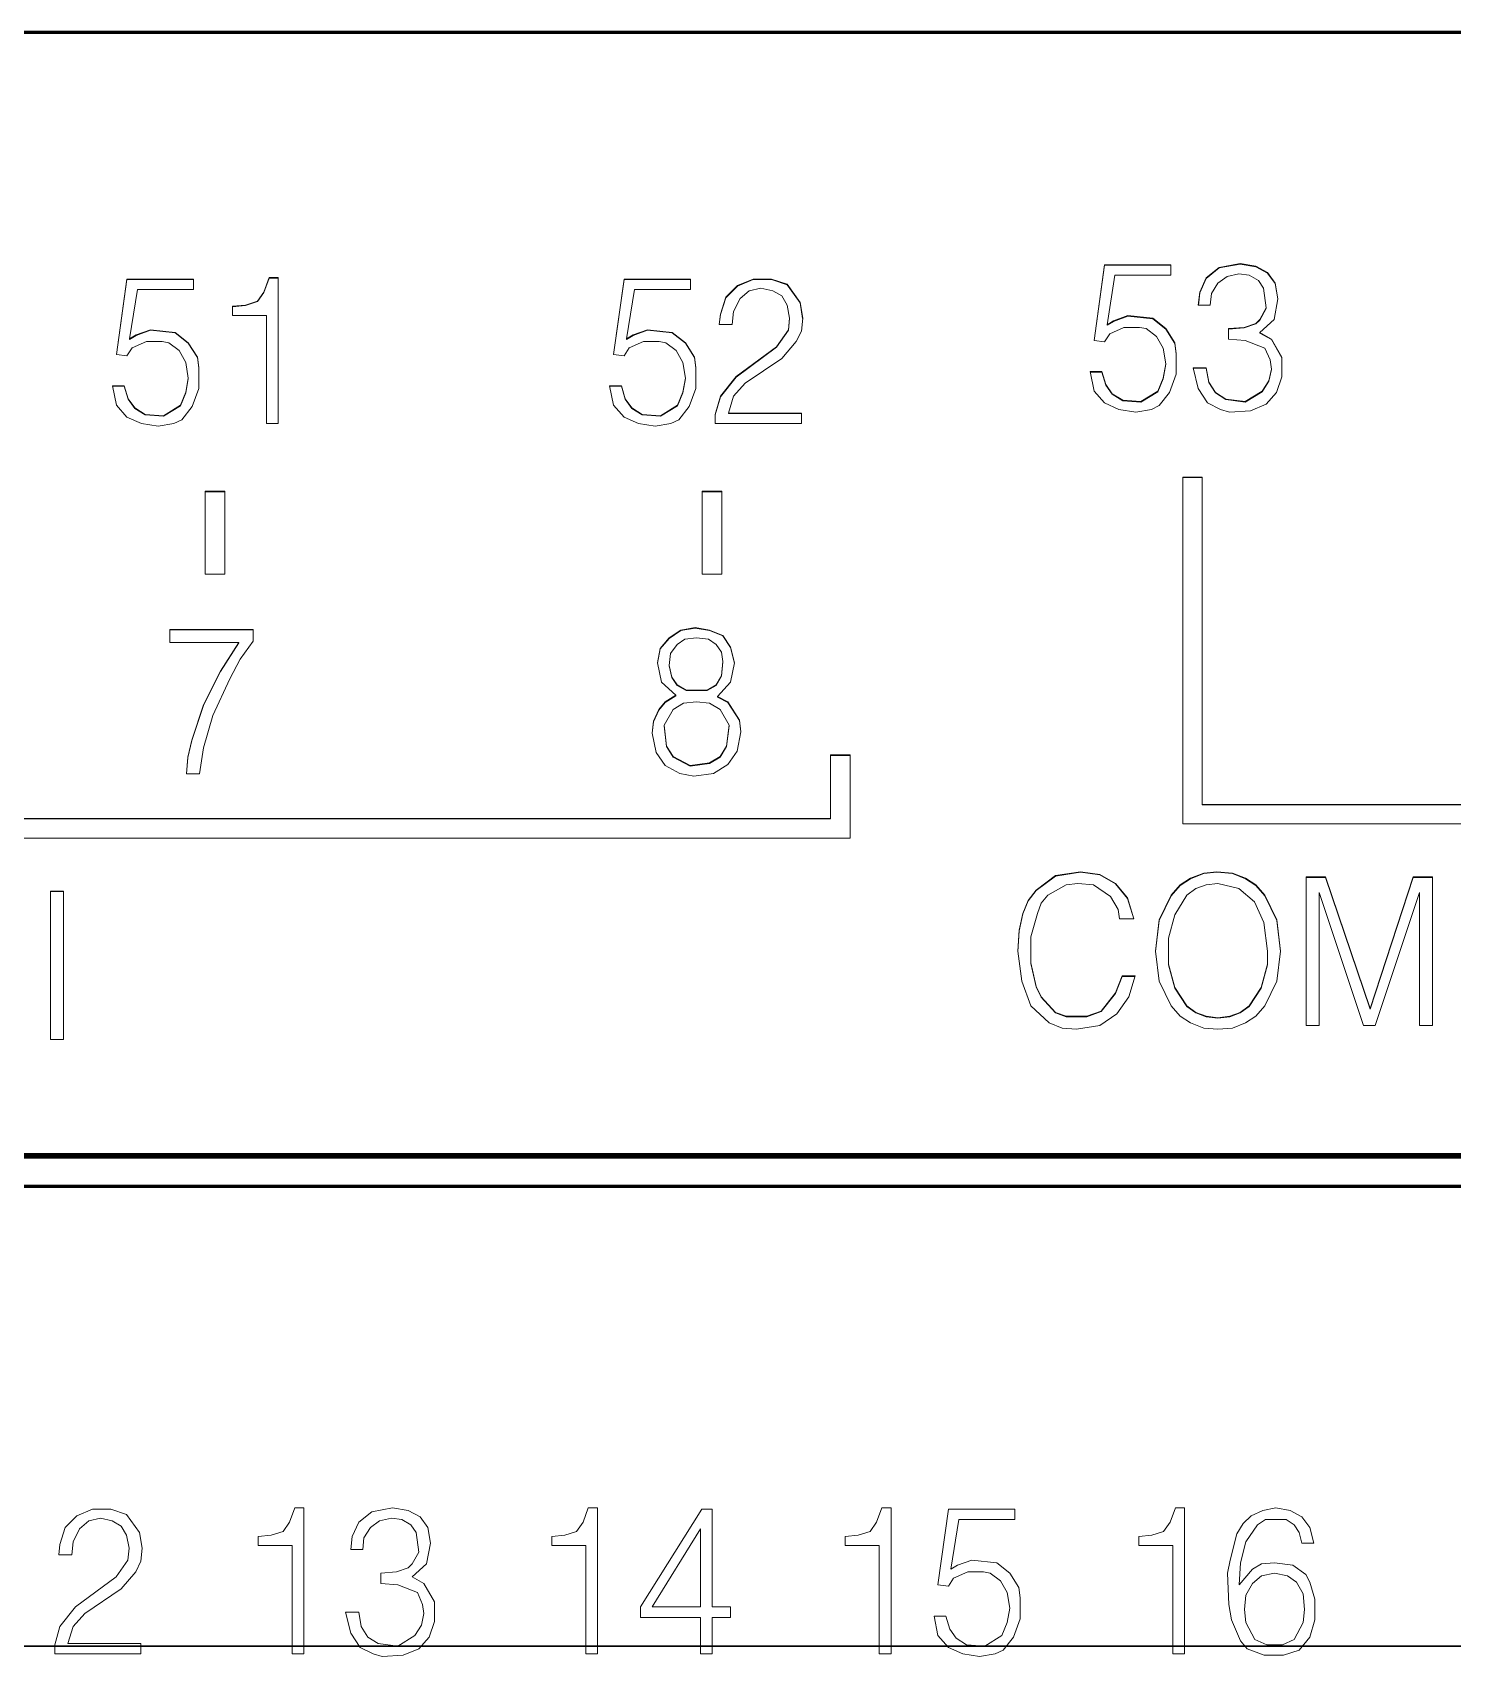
# Model space of a CAD drawing. Header units: millimetres. Extents: x 0 to 53000, y -591 to 24400.
# Drawn here: x 24683.54 to 24698.05, y 2759.9 to 2776.5 of the extents above; entities that cross this region are included whole.
import ezdxf
from ezdxf.enums import TextEntityAlignment as Align

# ---------------------------------------------------------------- set-up
doc = ezdxf.new("R2010")
doc.units = ezdxf.units.MM
doc.linetypes.add('K5LT_BASIC', pattern=[0])
doc.linetypes.add('K5LT_THIN', pattern=[0])
doc.layers.add('Основная', color=7, linetype='Continuous', lineweight=30)
doc.styles.add('текст', font='isocpeui.ttf')

# ---------------------------------------------------------------- blocks, each defined once
blk = doc.blocks.new('Программируемое реле ПР102')
at = {"layer": 'Основная', "linetype": 'K5LT_BASIC', "lineweight": 60}
for p, q in [((116.75, 34), (0.25, 34)), ((2.8, 22.503), (114.2, 22.503)), ((113.72, 22.525), (3.28, 22.525)), ((114.2, 22.2), (2.8, 22.2))]:
    blk.add_line(p, q, dxfattribs=at)
at = {"layer": 'Основная', "linetype": 'K5LT_THIN', "lineweight": 18}
for p, q in [((67.377, 31.624), (67.271, 30.852)), ((67.377, 31.619), (67.271, 30.852)), ((68.057, 31.624), (67.377, 31.624)), ((67.377, 31.619), (67.377, 31.624)), ((68.057, 31.619), (67.377, 31.619)), ((68.057, 31.517), (68.057, 31.624)), ((68.551, 31.597), (68.417, 31.491)), ((68.551, 31.592), (68.417, 31.486)), ((68.764, 31.637), (68.551, 31.597)), ((68.764, 31.632), (68.551, 31.592)), ((68.551, 31.592), (68.551, 31.597)), ((68.924, 31.611), (68.764, 31.637)), ((68.764, 31.632), (68.764, 31.637)), ((68.924, 31.605), (68.764, 31.632)), ((69.044, 31.544), (68.924, 31.611)), ((68.924, 31.605), (68.924, 31.611)), ((69.044, 31.539), (68.924, 31.605)), ((57.387, 31.479), (57.28, 30.707)), ((57.387, 31.474), (57.281, 30.707)), ((57.387, 31.474), (57.387, 31.479)), ((58.067, 31.479), (57.387, 31.479)), ((58.067, 31.474), (57.387, 31.474)), ((58.067, 31.373), (58.067, 31.479)), ((58.84, 31.493), (58.787, 31.346)), ((58.84, 31.487), (58.787, 31.341)), ((58.934, 31.493), (58.84, 31.493)), ((58.84, 31.487), (58.84, 31.493)), ((58.934, 31.487), (58.84, 31.487)), ((58.934, 30.001), (58.934, 31.493)), ((62.467, 31.479), (62.36, 30.707)), ((62.467, 31.474), (62.361, 30.707)), ((63.147, 31.479), (62.467, 31.479)), ((62.467, 31.474), (62.467, 31.479)), ((63.147, 31.474), (62.467, 31.474)), ((63.147, 31.373), (63.147, 31.479)), ((63.627, 31.413), (63.507, 31.293)), ((63.627, 31.407), (63.507, 31.288)), ((63.787, 31.479), (63.627, 31.413)), ((63.787, 31.474), (63.627, 31.407)), ((63.627, 31.407), (63.627, 31.413)), ((63.747, 31.359), (63.867, 31.386)), ((63.974, 31.479), (63.787, 31.479)), ((63.787, 31.474), (63.787, 31.479)), ((63.974, 31.474), (63.787, 31.474)), ((63.867, 31.386), (63.987, 31.359)), ((64.134, 31.426), (63.974, 31.479)), ((63.974, 31.474), (63.974, 31.479)), ((64.134, 31.421), (63.974, 31.474)), ((64.134, 31.421), (64.134, 31.426)), ((64.267, 31.24), (64.134, 31.426)), ((64.267, 31.234), (64.134, 31.421)), ((67.404, 31.011), (67.484, 31.517)), ((67.484, 31.517), (68.057, 31.517)), ((68.417, 31.491), (68.351, 31.344)), ((68.417, 31.486), (68.351, 31.339)), ((68.417, 31.486), (68.417, 31.491)), ((68.471, 31.331), (68.537, 31.438)), ((68.537, 31.438), (68.631, 31.504)), ((68.631, 31.504), (68.751, 31.531)), ((68.751, 31.531), (68.857, 31.517)), ((68.857, 31.517), (68.951, 31.464)), ((68.951, 31.464), (69.004, 31.384)), ((69.004, 31.384), (69.031, 31.185)), ((69.124, 31.438), (69.044, 31.544)), ((69.044, 31.539), (69.044, 31.544)), ((69.124, 31.432), (69.044, 31.539)), ((69.151, 31.278), (69.124, 31.438)), ((69.124, 31.432), (69.124, 31.438)), ((69.15, 31.275), (69.124, 31.432)), ((57.414, 30.867), (57.494, 31.373)), ((57.494, 31.373), (58.067, 31.373)), ((58.72, 31.253), (58.6, 31.213)), ((58.72, 31.248), (58.6, 31.208)), ((58.787, 31.346), (58.72, 31.253)), ((58.787, 31.341), (58.72, 31.248)), ((58.72, 31.248), (58.72, 31.253)), ((58.787, 31.341), (58.787, 31.346)), ((62.494, 30.867), (62.574, 31.373)), ((62.574, 31.373), (63.147, 31.373)), ((63.507, 31.293), (63.454, 31.12)), ((63.507, 31.288), (63.454, 31.115)), ((63.507, 31.288), (63.507, 31.293)), ((63.587, 31.146), (63.654, 31.28)), ((63.654, 31.28), (63.747, 31.359)), ((63.987, 31.359), (64.08, 31.306)), ((64.08, 31.306), (64.134, 31.213)), ((64.267, 31.234), (64.267, 31.24)), ((64.294, 31.08), (64.267, 31.24)), ((64.293, 31.077), (64.267, 31.234)), ((68.351, 31.344), (68.337, 31.211)), ((68.351, 31.339), (68.338, 31.211)), ((68.351, 31.339), (68.351, 31.344)), ((68.457, 31.211), (68.471, 31.331)), ((69.111, 31.065), (69.151, 31.278)), ((58.6, 31.213), (58.467, 31.2)), ((58.6, 31.208), (58.467, 31.194)), ((58.467, 31.2), (58.467, 31.106)), ((58.467, 31.106), (58.814, 31.106)), ((58.6, 31.208), (58.6, 31.213)), ((58.814, 31.106), (58.814, 30.001)), ((63.454, 31.12), (63.44, 31.013)), ((63.454, 31.115), (63.441, 31.013)), ((63.454, 31.115), (63.454, 31.12)), ((63.574, 31.013), (63.587, 31.146)), ((64.134, 31.213), (64.16, 31.08)), ((64.16, 31.08), (64.147, 30.96)), ((64.16, 31.075), (64.147, 30.955)), ((64.16, 31.075), (64.16, 31.08)), ((64.28, 30.947), (64.294, 31.08)), ((67.471, 31.051), (67.404, 31.011)), ((67.617, 31.105), (67.471, 31.051)), ((67.617, 31.099), (67.471, 31.046)), ((67.471, 31.046), (67.471, 31.051)), ((67.617, 31.099), (67.617, 31.105)), ((67.871, 31.078), (67.617, 31.105)), ((67.871, 31.073), (67.617, 31.099)), ((67.871, 31.073), (67.871, 31.078)), ((68.004, 30.972), (67.871, 31.078)), ((68.004, 30.966), (67.871, 31.073)), ((68.337, 31.211), (68.457, 31.211)), ((68.964, 31.065), (68.924, 31.025)), ((68.964, 31.059), (68.924, 31.02)), ((69.031, 31.185), (68.964, 31.065)), ((69.031, 31.179), (68.964, 31.059)), ((68.964, 31.059), (68.964, 31.065)), ((68.964, 30.932), (69.111, 31.065)), ((69.031, 31.179), (69.031, 31.185)), ((57.48, 30.907), (57.414, 30.867)), ((57.48, 30.901), (57.414, 30.862)), ((57.627, 30.96), (57.48, 30.907)), ((57.627, 30.955), (57.48, 30.901)), ((57.48, 30.901), (57.48, 30.907)), ((57.88, 30.933), (57.627, 30.96)), ((57.627, 30.955), (57.627, 30.96)), ((57.88, 30.928), (57.627, 30.955)), ((58.014, 30.827), (57.88, 30.933)), ((57.88, 30.928), (57.88, 30.933)), ((58.014, 30.822), (57.88, 30.928)), ((62.56, 30.907), (62.494, 30.867)), ((62.56, 30.901), (62.494, 30.862)), ((62.707, 30.96), (62.56, 30.907)), ((62.707, 30.955), (62.56, 30.901)), ((62.56, 30.901), (62.56, 30.907)), ((62.707, 30.955), (62.707, 30.96)), ((62.96, 30.933), (62.707, 30.96)), ((62.96, 30.928), (62.707, 30.955)), ((63.094, 30.827), (62.96, 30.933)), ((62.96, 30.928), (62.96, 30.933)), ((63.094, 30.822), (62.96, 30.928)), ((63.44, 31.013), (63.574, 31.013)), ((64.147, 30.96), (64.027, 30.787)), ((64.147, 30.955), (64.027, 30.782)), ((64.147, 30.955), (64.147, 30.96)), ((64.227, 30.84), (64.28, 30.947)), ((67.377, 30.838), (67.431, 30.918)), ((67.471, 31.046), (67.404, 31.006)), ((67.404, 31.006), (67.404, 31.011)), ((67.431, 30.918), (67.577, 30.985)), ((67.577, 30.985), (67.737, 30.985)), ((67.737, 30.985), (67.804, 30.972)), ((67.804, 30.972), (67.911, 30.892)), ((67.911, 30.892), (67.977, 30.772)), ((68.097, 30.825), (68.004, 30.972)), ((68.004, 30.966), (68.004, 30.972)), ((68.097, 30.82), (68.004, 30.966)), ((68.804, 30.985), (68.644, 30.972)), ((68.804, 30.98), (68.644, 30.966)), ((68.644, 30.972), (68.644, 30.865)), ((68.924, 31.025), (68.804, 30.985)), ((68.924, 31.02), (68.804, 30.98)), ((68.804, 30.98), (68.804, 30.985)), ((68.924, 31.02), (68.924, 31.025)), ((68.964, 30.926), (68.964, 30.932)), ((69.084, 30.865), (68.964, 30.932)), ((69.084, 30.86), (68.964, 30.926)), ((57.387, 30.694), (57.44, 30.774)), ((57.414, 30.862), (57.414, 30.867)), ((57.44, 30.774), (57.587, 30.84)), ((57.587, 30.84), (57.747, 30.84)), ((57.747, 30.84), (57.814, 30.827)), ((57.814, 30.827), (57.92, 30.747)), ((57.92, 30.747), (57.987, 30.627)), ((58.014, 30.822), (58.014, 30.827)), ((58.107, 30.68), (58.014, 30.827)), ((58.107, 30.675), (58.014, 30.822)), ((62.467, 30.694), (62.52, 30.774)), ((62.494, 30.862), (62.494, 30.867)), ((62.52, 30.774), (62.667, 30.84)), ((62.667, 30.84), (62.827, 30.84)), ((62.827, 30.84), (62.894, 30.827)), ((62.894, 30.827), (63, 30.747)), ((63, 30.747), (63.067, 30.627)), ((63.187, 30.68), (63.094, 30.827)), ((63.094, 30.822), (63.094, 30.827)), ((63.187, 30.675), (63.094, 30.822)), ((64.027, 30.787), (63.614, 30.481)), ((64.027, 30.782), (63.614, 30.475)), ((64.027, 30.782), (64.027, 30.787)), ((64.08, 30.667), (64.227, 30.84)), ((67.271, 30.852), (67.377, 30.838)), ((67.977, 30.772), (68.004, 30.612)), ((68.097, 30.82), (68.097, 30.825)), ((68.111, 30.719), (68.097, 30.825)), ((68.111, 30.713), (68.097, 30.82)), ((68.111, 30.505), (68.111, 30.719)), ((68.644, 30.865), (68.817, 30.852)), ((68.817, 30.852), (69.017, 30.772)), ((69.017, 30.772), (69.071, 30.652)), ((69.191, 30.679), (69.084, 30.865)), ((69.084, 30.86), (69.084, 30.865)), ((69.191, 30.673), (69.084, 30.86)), ((57.28, 30.707), (57.387, 30.694)), ((57.987, 30.627), (58.014, 30.467)), ((58.107, 30.675), (58.107, 30.68)), ((58.12, 30.574), (58.107, 30.68)), ((58.12, 30.569), (58.107, 30.675)), ((58.12, 30.361), (58.12, 30.574)), ((62.36, 30.707), (62.467, 30.694)), ((63.067, 30.627), (63.094, 30.467)), ((63.187, 30.675), (63.187, 30.68)), ((63.2, 30.574), (63.187, 30.68)), ((63.2, 30.569), (63.187, 30.675)), ((63.2, 30.361), (63.2, 30.574)), ((63.707, 30.414), (64.08, 30.667)), ((68.004, 30.612), (67.977, 30.466)), ((68.004, 30.607), (67.977, 30.46)), ((68.004, 30.607), (68.004, 30.612)), ((68.417, 30.572), (68.284, 30.572)), ((68.284, 30.572), (68.337, 30.359)), ((68.417, 30.567), (68.285, 30.567)), ((68.444, 30.426), (68.417, 30.572)), ((68.417, 30.567), (68.417, 30.572)), ((68.444, 30.42), (68.417, 30.567)), ((69.084, 30.559), (69.057, 30.439)), ((69.084, 30.554), (69.057, 30.434)), ((69.071, 30.652), (69.084, 30.559)), ((69.084, 30.554), (69.084, 30.559)), ((69.191, 30.479), (69.191, 30.679)), ((57.36, 30.387), (57.24, 30.387)), ((57.24, 30.387), (57.28, 30.188)), ((57.36, 30.382), (57.36, 30.387)), ((57.4, 30.254), (57.36, 30.387)), ((58.014, 30.467), (57.987, 30.321)), ((58.014, 30.462), (57.987, 30.316)), ((58.014, 30.462), (58.014, 30.467)), ((62.32, 30.387), (62.36, 30.188)), ((62.44, 30.387), (62.32, 30.387)), ((62.44, 30.382), (62.44, 30.387)), ((62.48, 30.254), (62.44, 30.387)), ((63.094, 30.467), (63.067, 30.321)), ((63.094, 30.462), (63.067, 30.316)), ((63.094, 30.462), (63.094, 30.467)), ((63.614, 30.481), (63.454, 30.281)), ((63.614, 30.475), (63.454, 30.276)), ((63.587, 30.281), (63.707, 30.414)), ((63.614, 30.475), (63.614, 30.481)), ((67.231, 30.532), (67.271, 30.332)), ((67.351, 30.532), (67.231, 30.532)), ((67.351, 30.527), (67.232, 30.527)), ((67.351, 30.527), (67.351, 30.532)), ((67.391, 30.399), (67.351, 30.532)), ((67.391, 30.394), (67.351, 30.527)), ((67.457, 30.306), (67.391, 30.399)), ((67.391, 30.394), (67.391, 30.399)), ((67.457, 30.301), (67.391, 30.394)), ((67.977, 30.466), (67.924, 30.332)), ((67.977, 30.46), (67.924, 30.327)), ((67.977, 30.46), (67.977, 30.466)), ((68.044, 30.319), (68.111, 30.505)), ((68.511, 30.319), (68.444, 30.426)), ((68.444, 30.42), (68.444, 30.426)), ((68.511, 30.314), (68.444, 30.42)), ((69.057, 30.439), (68.991, 30.332)), ((69.057, 30.434), (68.991, 30.327)), ((69.057, 30.434), (69.057, 30.439)), ((69.137, 30.319), (69.191, 30.479)), ((57.36, 30.382), (57.241, 30.382)), ((57.4, 30.249), (57.36, 30.382)), ((57.4, 30.249), (57.4, 30.254)), ((57.467, 30.161), (57.4, 30.254)), ((57.467, 30.156), (57.4, 30.249)), ((57.987, 30.321), (57.934, 30.188)), ((57.987, 30.316), (57.934, 30.182)), ((57.987, 30.316), (57.987, 30.321)), ((58.054, 30.174), (58.12, 30.361)), ((62.44, 30.382), (62.321, 30.382)), ((62.48, 30.249), (62.44, 30.382)), ((62.547, 30.161), (62.48, 30.254)), ((62.48, 30.249), (62.48, 30.254)), ((62.547, 30.156), (62.48, 30.249)), ((63.067, 30.321), (63.014, 30.188)), ((63.067, 30.316), (63.014, 30.182)), ((63.067, 30.316), (63.067, 30.321)), ((63.134, 30.174), (63.2, 30.361)), ((63.454, 30.281), (63.4, 30.094)), ((63.454, 30.276), (63.4, 30.089)), ((63.454, 30.276), (63.454, 30.281)), ((63.534, 30.108), (63.587, 30.281)), ((67.271, 30.332), (67.377, 30.213)), ((67.457, 30.301), (67.457, 30.306)), ((67.564, 30.239), (67.457, 30.306)), ((67.564, 30.234), (67.457, 30.301)), ((67.564, 30.234), (67.564, 30.239)), ((67.751, 30.226), (67.564, 30.239)), ((67.751, 30.221), (67.564, 30.234)), ((67.924, 30.332), (67.751, 30.226)), ((67.924, 30.327), (67.751, 30.221)), ((67.751, 30.221), (67.751, 30.226)), ((67.924, 30.327), (67.924, 30.332)), ((67.937, 30.186), (68.044, 30.319)), ((68.337, 30.359), (68.431, 30.213)), ((68.617, 30.252), (68.511, 30.319)), ((68.511, 30.314), (68.511, 30.319)), ((68.617, 30.247), (68.511, 30.314)), ((68.617, 30.247), (68.617, 30.252)), ((68.817, 30.226), (68.617, 30.252)), ((68.817, 30.221), (68.617, 30.247)), ((68.991, 30.332), (68.817, 30.226)), ((68.991, 30.327), (68.817, 30.221)), ((68.817, 30.221), (68.817, 30.226)), ((68.991, 30.327), (68.991, 30.332)), ((69.031, 30.199), (69.137, 30.319)), ((57.28, 30.188), (57.387, 30.068)), ((57.387, 30.068), (57.534, 30.001)), ((57.574, 30.094), (57.467, 30.161)), ((57.467, 30.156), (57.467, 30.161)), ((57.574, 30.089), (57.467, 30.156)), ((57.76, 30.081), (57.574, 30.094)), ((57.574, 30.089), (57.574, 30.094)), ((57.76, 30.076), (57.574, 30.089)), ((57.934, 30.188), (57.76, 30.081)), ((57.934, 30.182), (57.76, 30.076)), ((57.76, 30.076), (57.76, 30.081)), ((57.934, 30.182), (57.934, 30.188)), ((57.947, 30.041), (58.054, 30.174)), ((62.36, 30.188), (62.467, 30.068)), ((62.467, 30.068), (62.614, 30.001)), ((62.654, 30.094), (62.547, 30.161)), ((62.547, 30.156), (62.547, 30.161)), ((62.654, 30.089), (62.547, 30.156)), ((62.654, 30.089), (62.654, 30.094)), ((62.84, 30.081), (62.654, 30.094)), ((62.84, 30.076), (62.654, 30.089)), ((63.014, 30.188), (62.84, 30.081)), ((63.014, 30.182), (62.84, 30.076)), ((62.84, 30.076), (62.84, 30.081)), ((63.014, 30.182), (63.014, 30.188)), ((63.027, 30.041), (63.134, 30.174)), ((63.4, 30.094), (63.4, 30.001)), ((63.534, 30.103), (63.534, 30.108)), ((64.28, 30.108), (63.534, 30.108)), ((64.28, 30.103), (63.534, 30.103)), ((64.28, 30.001), (64.28, 30.108)), ((67.377, 30.213), (67.524, 30.146)), ((67.524, 30.146), (67.697, 30.119)), ((67.697, 30.119), (67.857, 30.146)), ((67.857, 30.146), (67.937, 30.186)), ((68.431, 30.213), (68.564, 30.146)), ((68.564, 30.146), (68.657, 30.119)), ((68.657, 30.119), (68.871, 30.133)), ((68.871, 30.133), (69.031, 30.199)), ((57.534, 30.001), (57.707, 29.975)), ((57.707, 29.975), (57.867, 30.001)), ((57.867, 30.001), (57.947, 30.041)), ((58.814, 30.001), (58.934, 30.001)), ((62.614, 30.001), (62.787, 29.975)), ((62.787, 29.975), (62.947, 30.001)), ((62.947, 30.001), (63.027, 30.041)), ((63.4, 30.001), (64.28, 30.001)), ((68.177, 29.454), (68.177, 25.909)), ((68.177, 29.454), (68.377, 29.454)), ((68.177, 29.449), (68.377, 29.449)), ((68.377, 26.108), (68.377, 29.454)), ((58.187, 29.309), (58.387, 29.309)), ((58.187, 28.46), (58.187, 29.309)), ((58.187, 29.304), (58.387, 29.304)), ((58.387, 29.309), (58.387, 28.46)), ((63.267, 29.309), (63.467, 29.309)), ((63.267, 28.46), (63.267, 29.309)), ((63.267, 29.304), (63.467, 29.304)), ((63.467, 29.309), (63.467, 28.46)), ((58.387, 28.46), (58.187, 28.46)), ((63.467, 28.46), (63.267, 28.46)), ((58.677, 27.897), (57.824, 27.897)), ((57.824, 27.897), (57.824, 27.764)), ((58.677, 27.777), (58.677, 27.897)), ((63.196, 27.916), (63.049, 27.889)), ((63.196, 27.91), (63.049, 27.884)), ((63.342, 27.889), (63.196, 27.916)), ((63.196, 27.91), (63.196, 27.916)), ((63.342, 27.884), (63.196, 27.91)), ((58.677, 27.892), (57.824, 27.892)), ((57.824, 27.764), (58.53, 27.764)), ((58.53, 27.764), (58.344, 27.471)), ((58.53, 27.759), (58.344, 27.466)), ((58.53, 27.759), (58.53, 27.764)), ((58.544, 27.591), (58.677, 27.777)), ((62.929, 27.809), (62.836, 27.702)), ((62.929, 27.804), (62.836, 27.697)), ((63.049, 27.889), (62.929, 27.809)), ((63.049, 27.884), (62.929, 27.804)), ((62.929, 27.804), (62.929, 27.809)), ((62.942, 27.649), (63.009, 27.742)), ((63.009, 27.742), (63.089, 27.796)), ((63.049, 27.884), (63.049, 27.889)), ((63.089, 27.796), (63.209, 27.809)), ((63.209, 27.809), (63.329, 27.796)), ((63.329, 27.796), (63.409, 27.742)), ((63.476, 27.836), (63.342, 27.889)), ((63.342, 27.884), (63.342, 27.889)), ((63.476, 27.83), (63.342, 27.884)), ((63.409, 27.742), (63.462, 27.663)), ((63.556, 27.716), (63.476, 27.836)), ((63.476, 27.83), (63.476, 27.836)), ((63.556, 27.711), (63.476, 27.83)), ((58.437, 27.391), (58.544, 27.591)), ((62.836, 27.702), (62.809, 27.556)), ((62.836, 27.697), (62.81, 27.553)), ((62.836, 27.697), (62.836, 27.702)), ((62.929, 27.529), (62.942, 27.649)), ((63.462, 27.663), (63.476, 27.569)), ((63.476, 27.569), (63.462, 27.423)), ((63.476, 27.564), (63.462, 27.418)), ((63.476, 27.564), (63.476, 27.569)), ((63.596, 27.556), (63.556, 27.716)), ((63.556, 27.711), (63.556, 27.716)), ((63.595, 27.553), (63.556, 27.711)), ((58.344, 27.471), (58.17, 27.125)), ((58.344, 27.466), (58.17, 27.12)), ((58.344, 27.466), (58.344, 27.471)), ((62.809, 27.556), (62.849, 27.356)), ((62.929, 27.524), (62.929, 27.529)), ((62.956, 27.41), (62.929, 27.529)), ((62.956, 27.404), (62.929, 27.524)), ((63.009, 27.33), (62.956, 27.41)), ((62.956, 27.404), (62.956, 27.41)), ((63.009, 27.324), (62.956, 27.404)), ((63.462, 27.423), (63.409, 27.33)), ((63.462, 27.418), (63.409, 27.324)), ((63.462, 27.418), (63.462, 27.423)), ((63.556, 27.356), (63.596, 27.556)), ((58.264, 27.018), (58.437, 27.391)), ((62.849, 27.356), (62.996, 27.223)), ((63.009, 27.324), (63.009, 27.33)), ((63.102, 27.276), (63.009, 27.33)), ((63.102, 27.271), (63.009, 27.324)), ((63.102, 27.271), (63.102, 27.276)), ((63.316, 27.276), (63.102, 27.276)), ((63.316, 27.271), (63.102, 27.271)), ((63.409, 27.33), (63.316, 27.276)), ((63.409, 27.324), (63.316, 27.271)), ((63.316, 27.271), (63.316, 27.276)), ((63.409, 27.324), (63.409, 27.33)), ((63.422, 27.21), (63.556, 27.356)), ((58.17, 27.125), (58.05, 26.765)), ((58.17, 27.12), (58.05, 26.76)), ((58.17, 27.12), (58.17, 27.125)), ((62.822, 27.077), (62.769, 26.957)), ((62.822, 27.071), (62.769, 26.952)), ((62.889, 27.157), (62.822, 27.077)), ((62.889, 27.151), (62.822, 27.071)), ((62.822, 27.071), (62.822, 27.077)), ((62.876, 26.917), (62.969, 27.077)), ((62.996, 27.223), (62.889, 27.157)), ((62.996, 27.218), (62.889, 27.151)), ((62.889, 27.151), (62.889, 27.157)), ((62.969, 27.077), (63.076, 27.143)), ((62.996, 27.218), (62.996, 27.223)), ((63.076, 27.143), (63.209, 27.157)), ((63.209, 27.157), (63.342, 27.143)), ((63.342, 27.143), (63.449, 27.077)), ((63.422, 27.205), (63.422, 27.21)), ((63.529, 27.157), (63.422, 27.21)), ((63.529, 27.151), (63.422, 27.205)), ((63.449, 27.077), (63.542, 26.917)), ((63.529, 27.151), (63.529, 27.157)), ((63.649, 26.97), (63.529, 27.157)), ((63.649, 26.965), (63.529, 27.151)), ((58.17, 26.685), (58.264, 27.018)), ((62.769, 26.957), (62.756, 26.837)), ((62.769, 26.952), (62.756, 26.835)), ((62.769, 26.952), (62.769, 26.957)), ((62.876, 26.912), (62.876, 26.917)), ((62.902, 26.704), (62.876, 26.917)), ((62.902, 26.699), (62.876, 26.912)), ((63.542, 26.917), (63.516, 26.704)), ((63.542, 26.912), (63.516, 26.699)), ((63.542, 26.912), (63.542, 26.917)), ((63.649, 26.965), (63.649, 26.97)), ((63.662, 26.85), (63.649, 26.97)), ((63.662, 26.848), (63.649, 26.965)), ((58.05, 26.765), (58.01, 26.592)), ((58.05, 26.76), (58.01, 26.587)), ((58.05, 26.76), (58.05, 26.765)), ((62.756, 26.837), (62.796, 26.637)), ((63.622, 26.651), (63.662, 26.85)), ((58.01, 26.592), (57.997, 26.419)), ((58.01, 26.587), (57.997, 26.419)), ((58.01, 26.587), (58.01, 26.592)), ((58.13, 26.419), (58.17, 26.685)), ((62.796, 26.637), (62.889, 26.504)), ((62.969, 26.597), (62.902, 26.704)), ((62.902, 26.699), (62.902, 26.704)), ((62.969, 26.592), (62.902, 26.699)), ((63.142, 26.504), (62.969, 26.597)), ((62.969, 26.592), (62.969, 26.597)), ((63.142, 26.499), (62.969, 26.592)), ((63.449, 26.597), (63.342, 26.531)), ((63.449, 26.592), (63.342, 26.525)), ((63.516, 26.704), (63.449, 26.597)), ((63.516, 26.699), (63.449, 26.592)), ((63.449, 26.592), (63.449, 26.597)), ((63.516, 26.699), (63.516, 26.704)), ((63.529, 26.517), (63.622, 26.651)), ((64.577, 26.613), (64.777, 26.613)), ((64.577, 26.613), (64.577, 25.964)), ((64.577, 26.608), (64.777, 26.608)), ((64.777, 26.613), (64.777, 25.764)), ((57.997, 26.419), (58.13, 26.419)), ((62.889, 26.504), (63.036, 26.424)), ((63.036, 26.424), (63.182, 26.397)), ((63.342, 26.531), (63.142, 26.504)), ((63.342, 26.525), (63.142, 26.499)), ((63.142, 26.499), (63.142, 26.504)), ((63.182, 26.397), (63.382, 26.424)), ((63.342, 26.525), (63.342, 26.531)), ((63.382, 26.424), (63.529, 26.517)), ((68.377, 26.108), (71.577, 26.108)), ((68.377, 26.103), (68.377, 26.108)), ((68.377, 26.103), (71.577, 26.103)), ((47.657, 25.964), (64.577, 25.964)), ((47.657, 25.959), (64.577, 25.959)), ((64.577, 25.959), (64.577, 25.964)), ((68.177, 25.909), (71.577, 25.909)), ((47.657, 25.764), (64.777, 25.764)), ((67.132, 25.419), (66.878, 25.379)), ((67.132, 25.414), (66.878, 25.374)), ((67.332, 25.392), (67.132, 25.419)), ((67.132, 25.414), (67.132, 25.419)), ((67.332, 25.387), (67.132, 25.414)), ((68.392, 25.406), (68.258, 25.352)), ((68.525, 25.419), (68.392, 25.406)), ((68.525, 25.414), (68.392, 25.4)), ((68.392, 25.4), (68.392, 25.406)), ((68.525, 25.414), (68.525, 25.419)), ((68.685, 25.406), (68.525, 25.419)), ((68.685, 25.4), (68.525, 25.414)), ((68.818, 25.352), (68.685, 25.406)), ((68.685, 25.4), (68.685, 25.406)), ((66.878, 25.379), (66.678, 25.232)), ((66.878, 25.374), (66.678, 25.227)), ((66.798, 25.179), (66.985, 25.286)), ((66.878, 25.374), (66.878, 25.379)), ((66.985, 25.286), (67.105, 25.299)), ((67.105, 25.299), (67.265, 25.286)), ((67.265, 25.286), (67.438, 25.166)), ((67.492, 25.299), (67.332, 25.392)), ((67.332, 25.387), (67.332, 25.392)), ((67.492, 25.294), (67.332, 25.387)), ((67.492, 25.294), (67.492, 25.299)), ((67.612, 25.153), (67.492, 25.299)), ((67.612, 25.147), (67.492, 25.294)), ((68.152, 25.286), (68.058, 25.179)), ((68.152, 25.28), (68.058, 25.174)), ((68.258, 25.352), (68.152, 25.286)), ((68.258, 25.347), (68.152, 25.28)), ((68.152, 25.28), (68.152, 25.286)), ((68.218, 25.179), (68.312, 25.246)), ((68.392, 25.4), (68.258, 25.347)), ((68.258, 25.347), (68.258, 25.352)), ((68.312, 25.246), (68.418, 25.286)), ((68.418, 25.286), (68.538, 25.299)), ((68.538, 25.299), (68.752, 25.246)), ((68.818, 25.347), (68.685, 25.4)), ((68.752, 25.246), (68.912, 25.113)), ((68.818, 25.347), (68.818, 25.352)), ((68.925, 25.286), (68.818, 25.352)), ((68.925, 25.28), (68.818, 25.347)), ((69.018, 25.179), (68.925, 25.286)), ((68.925, 25.28), (68.925, 25.286)), ((69.018, 25.174), (68.925, 25.28)), ((69.438, 25.366), (69.438, 23.848)), ((69.638, 25.366), (69.438, 25.366)), ((69.638, 25.36), (69.438, 25.36)), ((69.638, 25.36), (69.638, 25.366)), ((70.092, 24.021), (69.638, 25.366)), ((70.092, 24.015), (69.638, 25.36)), ((70.532, 25.366), (70.092, 24.021)), ((70.532, 25.36), (70.092, 24.015)), ((70.732, 25.366), (70.532, 25.366)), ((70.532, 25.36), (70.532, 25.366)), ((70.732, 25.36), (70.532, 25.36)), ((70.732, 23.848), (70.732, 25.366)), ((56.605, 25.221), (56.605, 23.703)), ((56.738, 25.221), (56.605, 25.221)), ((56.738, 25.216), (56.605, 25.216)), ((56.738, 23.703), (56.738, 25.221)), ((66.598, 25.126), (66.545, 24.993)), ((66.598, 25.121), (66.545, 24.988)), ((66.678, 25.232), (66.598, 25.126)), ((66.678, 25.227), (66.598, 25.121)), ((66.598, 25.121), (66.598, 25.126)), ((66.678, 25.227), (66.678, 25.232)), ((66.692, 24.993), (66.732, 25.099)), ((66.732, 25.099), (66.798, 25.179)), ((67.438, 25.166), (67.518, 25.033)), ((67.678, 24.939), (67.612, 25.153)), ((67.612, 25.147), (67.612, 25.153)), ((67.677, 24.939), (67.612, 25.147)), ((68.058, 25.179), (67.938, 24.926)), ((68.058, 25.174), (67.938, 24.921)), ((68.058, 25.174), (68.058, 25.179)), ((68.098, 24.979), (68.218, 25.179)), ((68.912, 25.113), (69.005, 24.9)), ((69.018, 25.174), (69.018, 25.179)), ((69.138, 24.926), (69.018, 25.179)), ((69.138, 24.921), (69.018, 25.174)), ((69.572, 23.848), (69.572, 25.206)), ((69.572, 25.206), (70.025, 23.848)), ((70.145, 23.848), (70.598, 25.206)), ((70.598, 25.206), (70.598, 23.848)), ((66.545, 24.993), (66.505, 24.82)), ((66.545, 24.988), (66.505, 24.814)), ((66.545, 24.988), (66.545, 24.993)), ((66.625, 24.753), (66.692, 24.993)), ((67.518, 25.033), (67.532, 24.939)), ((67.532, 24.939), (67.678, 24.939)), ((67.938, 24.926), (67.898, 24.607)), ((67.938, 24.921), (67.899, 24.604)), ((67.938, 24.921), (67.938, 24.926)), ((68.032, 24.74), (68.098, 24.979)), ((69.178, 24.607), (69.138, 24.926)), ((69.138, 24.921), (69.138, 24.926)), ((69.178, 24.604), (69.138, 24.921)), ((66.505, 24.82), (66.492, 24.607)), ((66.505, 24.814), (66.492, 24.605)), ((66.505, 24.814), (66.505, 24.82)), ((66.625, 24.487), (66.625, 24.753)), ((69.005, 24.9), (69.045, 24.607)), ((66.492, 24.607), (66.532, 24.3)), ((67.898, 24.607), (67.938, 24.3)), ((68.032, 24.473), (68.032, 24.74)), ((69.045, 24.607), (69.045, 24.473)), ((69.138, 24.3), (69.178, 24.607)), ((66.625, 24.482), (66.625, 24.487)), ((66.678, 24.247), (66.625, 24.487)), ((66.678, 24.242), (66.625, 24.482)), ((68.098, 24.234), (68.032, 24.473)), ((68.032, 24.468), (68.032, 24.473)), ((68.098, 24.229), (68.032, 24.468)), ((69.045, 24.473), (68.978, 24.234)), ((69.045, 24.468), (68.978, 24.229)), ((69.045, 24.468), (69.045, 24.473)), ((66.532, 24.3), (66.625, 24.047)), ((66.732, 24.141), (66.678, 24.247)), ((66.678, 24.242), (66.678, 24.247)), ((67.558, 24.354), (67.492, 24.18)), ((67.558, 24.348), (67.492, 24.175)), ((67.558, 24.348), (67.558, 24.354)), ((67.692, 24.354), (67.558, 24.354)), ((67.69, 24.348), (67.558, 24.348)), ((67.625, 24.141), (67.692, 24.354)), ((67.938, 24.3), (68.058, 24.047)), ((69.018, 24.047), (69.138, 24.3)), ((66.732, 24.135), (66.678, 24.242)), ((66.732, 24.135), (66.732, 24.141)), ((66.878, 23.981), (66.732, 24.141)), ((66.878, 23.975), (66.732, 24.135)), ((67.492, 24.18), (67.345, 23.994)), ((67.492, 24.175), (67.345, 23.989)), ((67.492, 24.175), (67.492, 24.18)), ((67.505, 23.967), (67.625, 24.141)), ((68.218, 24.047), (68.098, 24.234)), ((68.098, 24.229), (68.098, 24.234)), ((68.218, 24.042), (68.098, 24.229)), ((68.978, 24.234), (68.858, 24.047)), ((68.978, 24.229), (68.858, 24.042)), ((68.978, 24.229), (68.978, 24.234)), ((66.625, 24.047), (66.812, 23.874)), ((66.878, 23.975), (66.878, 23.981)), ((66.985, 23.941), (66.878, 23.981)), ((66.985, 23.936), (66.878, 23.975)), ((67.198, 23.941), (66.985, 23.941)), ((66.985, 23.936), (66.985, 23.941)), ((67.198, 23.936), (66.985, 23.936)), ((67.345, 23.994), (67.198, 23.941)), ((67.345, 23.989), (67.198, 23.936)), ((67.198, 23.936), (67.198, 23.941)), ((67.332, 23.848), (67.505, 23.967)), ((67.345, 23.989), (67.345, 23.994)), ((68.058, 24.047), (68.152, 23.941)), ((68.152, 23.941), (68.258, 23.874)), ((68.218, 24.042), (68.218, 24.047)), ((68.312, 23.981), (68.218, 24.047)), ((68.312, 23.975), (68.218, 24.042)), ((68.312, 23.975), (68.312, 23.981)), ((68.418, 23.941), (68.312, 23.981)), ((68.418, 23.936), (68.312, 23.975)), ((68.418, 23.936), (68.418, 23.941)), ((68.538, 23.927), (68.418, 23.941)), ((68.538, 23.922), (68.418, 23.936)), ((68.658, 23.941), (68.538, 23.927)), ((68.658, 23.936), (68.538, 23.922)), ((68.538, 23.922), (68.538, 23.927)), ((68.765, 23.981), (68.658, 23.941)), ((68.765, 23.975), (68.658, 23.936)), ((68.658, 23.936), (68.658, 23.941)), ((68.858, 24.047), (68.765, 23.981)), ((68.858, 24.042), (68.765, 23.975)), ((68.765, 23.975), (68.765, 23.981)), ((68.818, 23.874), (68.925, 23.941)), ((68.858, 24.042), (68.858, 24.047)), ((68.925, 23.941), (69.018, 24.047)), ((70.092, 24.015), (70.092, 24.021)), ((66.812, 23.874), (66.945, 23.821)), ((66.945, 23.821), (67.092, 23.808)), ((67.092, 23.808), (67.332, 23.848)), ((68.258, 23.874), (68.392, 23.821)), ((68.392, 23.821), (68.538, 23.808)), ((68.538, 23.808), (68.685, 23.821)), ((68.685, 23.821), (68.818, 23.874)), ((69.438, 23.848), (69.572, 23.848)), ((70.025, 23.848), (70.145, 23.848)), ((70.598, 23.848), (70.732, 23.848)), ((56.605, 23.703), (56.738, 23.703)), ((56.876, 18.835), (56.756, 18.715)), ((57.036, 18.902), (56.876, 18.835)), ((56.902, 18.702), (56.996, 18.782)), ((56.996, 18.782), (57.116, 18.809)), ((57.222, 18.902), (57.036, 18.902)), ((57.116, 18.809), (57.236, 18.782)), ((57.382, 18.849), (57.222, 18.902)), ((57.236, 18.782), (57.329, 18.729)), ((57.516, 18.662), (57.382, 18.849)), ((59.049, 18.769), (58.982, 18.675)), ((59.102, 18.915), (59.049, 18.769)), ((59.196, 18.915), (59.102, 18.915)), ((59.196, 17.422), (59.196, 18.915)), ((59.756, 18.769), (59.689, 18.622)), ((59.889, 18.875), (59.756, 18.769)), ((59.876, 18.715), (59.969, 18.782)), ((60.102, 18.915), (59.889, 18.875)), ((59.969, 18.782), (60.089, 18.809)), ((60.089, 18.809), (60.196, 18.795)), ((60.262, 18.889), (60.102, 18.915)), ((60.196, 18.795), (60.289, 18.742)), ((60.382, 18.822), (60.262, 18.889)), ((60.462, 18.715), (60.382, 18.822)), ((62.049, 18.769), (61.982, 18.675)), ((62.102, 18.915), (62.049, 18.769)), ((62.196, 18.915), (62.102, 18.915)), ((62.196, 17.422), (62.196, 18.915)), ((63.262, 18.902), (62.636, 17.902)), ((63.369, 18.902), (63.262, 18.902)), ((63.369, 17.902), (63.369, 18.902)), ((65.049, 18.769), (64.982, 18.675)), ((65.102, 18.915), (65.049, 18.769)), ((65.196, 18.915), (65.102, 18.915)), ((65.196, 17.422), (65.196, 18.915)), ((65.782, 18.902), (65.676, 18.129)), ((66.462, 18.902), (65.782, 18.902)), ((65.809, 18.289), (65.889, 18.795)), ((65.889, 18.795), (66.462, 18.795)), ((66.462, 18.795), (66.462, 18.902)), ((68.049, 18.769), (67.982, 18.675)), ((68.102, 18.915), (68.049, 18.769)), ((68.196, 18.915), (68.102, 18.915)), ((68.196, 17.422), (68.196, 18.915)), ((68.876, 18.835), (68.796, 18.755)), ((68.996, 18.889), (68.876, 18.835)), ((68.942, 18.742), (69.022, 18.795)), ((69.129, 18.915), (68.996, 18.889)), ((69.022, 18.795), (69.236, 18.795)), ((69.276, 18.889), (69.129, 18.915)), ((69.236, 18.795), (69.316, 18.742)), ((69.396, 18.822), (69.276, 18.889)), ((69.476, 18.715), (69.396, 18.822)), ((56.756, 18.715), (56.702, 18.542)), ((56.836, 18.569), (56.902, 18.702)), ((57.329, 18.729), (57.382, 18.635)), ((57.382, 18.635), (57.409, 18.502)), ((57.542, 18.502), (57.516, 18.662)), ((58.862, 18.635), (58.729, 18.622)), ((58.729, 18.622), (58.729, 18.529)), ((58.982, 18.675), (58.862, 18.635)), ((59.689, 18.622), (59.676, 18.489)), ((59.796, 18.489), (59.809, 18.609)), ((59.809, 18.609), (59.876, 18.715)), ((60.289, 18.742), (60.342, 18.662)), ((60.342, 18.662), (60.369, 18.462)), ((60.489, 18.555), (60.462, 18.715)), ((61.862, 18.635), (61.729, 18.622)), ((61.729, 18.622), (61.729, 18.529)), ((61.982, 18.675), (61.862, 18.635)), ((63.249, 18.702), (62.756, 17.902)), ((63.249, 17.902), (63.249, 18.702)), ((64.862, 18.635), (64.729, 18.622)), ((64.729, 18.622), (64.729, 18.529)), ((64.982, 18.675), (64.862, 18.635)), ((67.862, 18.635), (67.729, 18.622)), ((67.729, 18.622), (67.729, 18.529)), ((67.982, 18.675), (67.862, 18.635)), ((68.729, 18.649), (68.662, 18.382)), ((68.796, 18.755), (68.729, 18.649)), ((68.822, 18.569), (68.942, 18.742)), ((69.316, 18.742), (69.369, 18.662)), ((69.369, 18.662), (69.396, 18.555)), ((69.516, 18.555), (69.476, 18.715)), ((56.702, 18.542), (56.689, 18.435)), ((56.689, 18.435), (56.822, 18.435)), ((56.822, 18.435), (56.836, 18.569)), ((57.409, 18.502), (57.396, 18.382)), ((57.529, 18.369), (57.542, 18.502)), ((58.729, 18.529), (59.076, 18.529)), ((59.076, 18.529), (59.076, 17.422)), ((59.676, 18.489), (59.796, 18.489)), ((60.369, 18.462), (60.302, 18.342)), ((60.449, 18.342), (60.489, 18.555)), ((61.729, 18.529), (62.076, 18.529)), ((62.076, 18.529), (62.076, 17.422)), ((64.729, 18.529), (65.076, 18.529)), ((65.076, 18.529), (65.076, 17.422)), ((67.729, 18.529), (68.076, 18.529)), ((68.076, 18.529), (68.076, 17.422)), ((68.769, 18.355), (68.822, 18.569)), ((69.396, 18.555), (69.516, 18.555)), ((57.396, 18.382), (57.276, 18.209)), ((57.476, 18.262), (57.529, 18.369)), ((60.262, 18.302), (60.142, 18.262)), ((60.302, 18.342), (60.262, 18.302)), ((60.302, 18.209), (60.449, 18.342)), ((65.876, 18.329), (65.809, 18.289)), ((66.022, 18.382), (65.876, 18.329)), ((66.276, 18.355), (66.022, 18.382)), ((66.409, 18.249), (66.276, 18.355)), ((68.662, 18.382), (68.636, 18.249)), ((68.756, 18.129), (68.769, 18.355)), ((68.889, 18.289), (68.756, 18.129)), ((68.982, 18.342), (68.889, 18.289)), ((69.116, 18.355), (68.982, 18.342)), ((69.302, 18.329), (69.116, 18.355)), ((69.436, 18.235), (69.302, 18.329)), ((57.276, 18.209), (56.862, 17.902)), ((57.329, 18.089), (57.476, 18.262)), ((60.142, 18.262), (59.982, 18.249)), ((59.982, 18.249), (59.982, 18.142)), ((59.982, 18.142), (60.156, 18.129)), ((60.156, 18.129), (60.356, 18.049)), ((60.422, 18.142), (60.302, 18.209)), ((60.529, 17.955), (60.422, 18.142)), ((65.676, 18.129), (65.782, 18.115)), ((65.782, 18.115), (65.836, 18.195)), ((65.836, 18.195), (65.982, 18.262)), ((65.982, 18.262), (66.142, 18.262)), ((66.142, 18.262), (66.209, 18.249)), ((66.209, 18.249), (66.316, 18.169)), ((66.316, 18.169), (66.382, 18.049)), ((66.502, 18.102), (66.409, 18.249)), ((66.516, 17.995), (66.502, 18.102)), ((68.636, 18.249), (68.649, 17.929)), ((68.889, 18.142), (68.822, 18.022)), ((68.982, 18.222), (68.889, 18.142)), ((69.116, 18.249), (68.982, 18.222)), ((69.249, 18.222), (69.116, 18.249)), ((69.342, 18.155), (69.249, 18.222)), ((69.409, 18.035), (69.342, 18.155)), ((69.476, 18.155), (69.436, 18.235)), ((69.529, 17.982), (69.476, 18.155)), ((56.956, 17.835), (57.329, 18.089)), ((60.356, 18.049), (60.409, 17.929)), ((60.529, 17.755), (60.529, 17.955)), ((66.382, 18.049), (66.409, 17.889)), ((66.516, 17.782), (66.516, 17.995)), ((68.822, 18.022), (68.809, 17.875)), ((69.422, 17.875), (69.409, 18.035)), ((69.529, 17.769), (69.529, 17.982)), ((56.862, 17.902), (56.702, 17.702)), ((56.836, 17.702), (56.956, 17.835)), ((59.756, 17.849), (59.622, 17.849)), ((59.622, 17.849), (59.676, 17.635)), ((59.782, 17.702), (59.756, 17.849)), ((60.422, 17.835), (60.396, 17.715)), ((60.409, 17.929), (60.422, 17.835)), ((62.636, 17.902), (62.636, 17.795)), ((62.636, 17.795), (63.249, 17.795)), ((62.756, 17.902), (63.249, 17.902)), ((63.249, 17.795), (63.249, 17.422)), ((63.556, 17.902), (63.369, 17.902)), ((63.369, 17.795), (63.556, 17.795)), ((63.369, 17.422), (63.369, 17.795)), ((63.556, 17.795), (63.556, 17.902)), ((65.636, 17.809), (65.676, 17.609)), ((65.756, 17.809), (65.636, 17.809)), ((65.796, 17.675), (65.756, 17.809)), ((66.409, 17.889), (66.382, 17.742)), ((66.449, 17.595), (66.516, 17.782)), ((68.649, 17.929), (68.676, 17.769)), ((68.676, 17.769), (68.769, 17.555)), ((68.809, 17.875), (68.822, 17.742)), ((69.409, 17.742), (69.422, 17.875)), ((69.476, 17.595), (69.529, 17.769)), ((56.702, 17.702), (56.649, 17.515)), ((56.782, 17.529), (56.836, 17.702)), ((59.676, 17.635), (59.769, 17.489)), ((59.849, 17.595), (59.782, 17.702)), ((60.329, 17.609), (60.156, 17.502)), ((60.396, 17.715), (60.329, 17.609)), ((60.476, 17.595), (60.529, 17.755)), ((65.676, 17.609), (65.782, 17.489)), ((65.862, 17.582), (65.796, 17.675)), ((66.329, 17.609), (66.156, 17.502)), ((66.382, 17.742), (66.329, 17.609)), ((68.822, 17.742), (68.916, 17.569)), ((69.316, 17.569), (69.409, 17.742)), ((56.649, 17.515), (56.649, 17.422)), ((57.529, 17.529), (56.782, 17.529)), ((57.529, 17.422), (57.529, 17.529)), ((59.769, 17.489), (59.902, 17.422)), ((59.956, 17.529), (59.849, 17.595)), ((60.156, 17.502), (59.956, 17.529)), ((60.209, 17.409), (60.369, 17.475)), ((60.369, 17.475), (60.476, 17.595)), ((65.782, 17.489), (65.929, 17.422)), ((65.969, 17.515), (65.862, 17.582)), ((66.156, 17.502), (65.969, 17.515)), ((66.262, 17.422), (66.342, 17.462)), ((66.342, 17.462), (66.449, 17.595)), ((68.769, 17.555), (68.836, 17.475)), ((68.836, 17.475), (69.009, 17.409)), ((68.916, 17.569), (69.036, 17.515)), ((69.036, 17.515), (69.196, 17.515)), ((69.196, 17.515), (69.316, 17.569)), ((69.209, 17.409), (69.369, 17.462)), ((69.369, 17.462), (69.476, 17.595)), ((56.649, 17.422), (57.529, 17.422)), ((59.076, 17.422), (59.196, 17.422)), ((59.902, 17.422), (59.996, 17.395)), ((59.996, 17.395), (60.209, 17.409)), ((62.076, 17.422), (62.196, 17.422)), ((63.249, 17.422), (63.369, 17.422)), ((65.076, 17.422), (65.196, 17.422)), ((65.929, 17.422), (66.102, 17.395)), ((66.102, 17.395), (66.262, 17.422)), ((68.076, 17.422), (68.196, 17.422)), ((69.009, 17.409), (69.209, 17.409))]:
    blk.add_line(p, q, dxfattribs=at)
at = {"layer": 'Основная', "style": 'текст'}
blk.add_attdef('№', text='', height=40, dxfattribs=at).set_placement((57, -88), align=Align.MIDDLE_CENTER)

msp = doc.modelspace()

# ---------------------------------------------------------------- linework, layer by layer
at = {"layer": 'Основная'}
for p, q in [((24667.11543, 2760), (24692.11543, 2760)), ((24692.11543, 2760), (24717.11543, 2760))]:
    msp.add_line(p, q, dxfattribs=at)

# ---------------------------------------------------------------- block references
msp.add_blockref('Программируемое реле ПР102', (24627.11543, 2742.5), dxfattribs=at)

doc.saveas('drawing.dxf')
